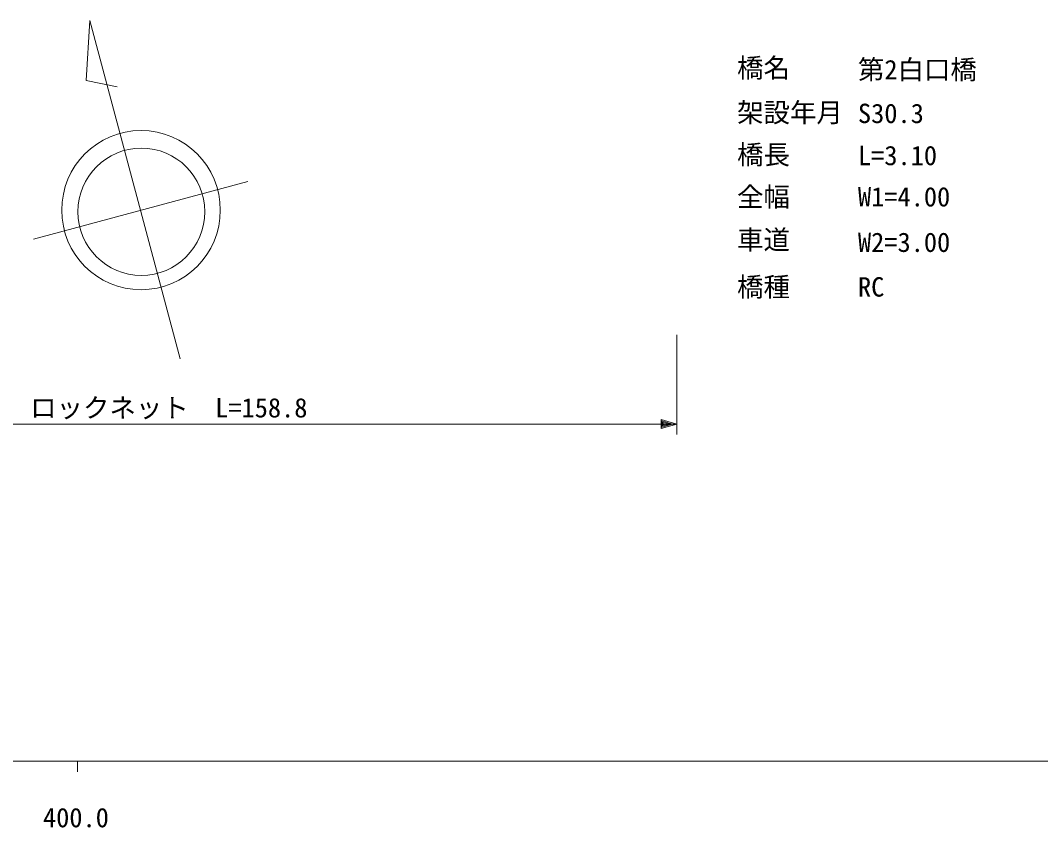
# Model space of a CAD drawing. Units: millimetres, scale not verified. Extents: x 7750 to 680000, y -40250 to 380000.
# Drawn here: x 462593 to 559078, y 198715 to 275080 of the extents above; entities that cross this region are included whole.
import ezdxf
from ezdxf.enums import TextEntityAlignment as Align

# ---------------------------------------------------------------- set-up
doc = ezdxf.new("R2010")
doc.units = ezdxf.units.MM
doc.header["$LTSCALE"] = 1000
for name, color, linetype, lineweight in [('M-BMK-SRVR', 3, 'Continuous', 13), ('M-STR-HTXT', 7, 'Continuous', 13), ('M-TTL-BAND', 7, 'Continuous', 13)]:
    doc.layers.add(name, color=color, linetype=linetype, lineweight=lineweight)
doc.styles.add('ＭＳ ゴシック', font='')
doc.styles.get('ＭＳ ゴシック').set_extended_font_data('MS Gothic')

msp = doc.modelspace()

# ---------------------------------------------------------------- linework, layer by layer
at = {"layer": 'M-BMK-SRVR'}
for p, q in [((469168, 275080), (468814, 269404)), ((477714, 243062), (469168, 275080)), ((468814, 269404), (471752, 268796)), ((463822, 254391), (484102, 259845))]:
    msp.add_line(p, q, dxfattribs=at)
for centre, major_axis in [((474003, 257129), (0, 7527)), ((474035, 256974), (0, 6022))]:
    msp.add_ellipse(centre, major_axis=major_axis, ratio=0.996196, dxfattribs=at)
at = {"layer": 'M-STR-HTXT'}
for p, q in [((524691, 235890), (524691, 245330)), ((412684, 236890), (524691, 236890)), ((523191, 236470), (523191, 237310)), ((523191, 237310), (524691, 236890)), ((524691, 236890), (523191, 236470)), ((523251, 236590), (523251, 237190)), ((523251, 237190), (524271, 236890)), ((524271, 236890), (523251, 236590)), ((523311, 236710), (523311, 237070)), ((523311, 237070), (524031, 236890)), ((524031, 236890), (523311, 236710)), ((523371, 236830), (523371, 236950)), ((523371, 236950), (523671, 236890)), ((523671, 236890), (523371, 236830))]:
    msp.add_line(p, q, dxfattribs=at)
at = {"layer": 'M-TTL-BAND'}
for p, q in [((40000, 205000), (579000, 205000)), ((468000, 205000), (468000, 204000))]:
    msp.add_line(p, q, dxfattribs=at)

# ---------------------------------------------------------------- texts
at = {"layer": 'M-STR-HTXT', "style": 'ＭＳ ゴシック'}
for s, p in [('橋名', (530373, 269119)), ('第2白口橋', (541804, 268960)), ('架設年月', (530373, 264896)), ('S30.3', (541804, 264816)), ('橋長', (530373, 260912)), ('L=3.10', (541804, 260832)), ('全幅', (530373, 256927)), ('W1=4.00', (541804, 256927)), ('車道', (530373, 252864)), ('W2=3.00', (541804, 252625)), ('橋種', (530373, 248401)), ('RC', (541804, 248401)), ('ロックネット\u3000L=158.8', (463512, 236968))]:
    msp.add_text(s, height=1833, dxfattribs=at).set_placement(p, align=Align.BOTTOM_LEFT)
at = {"layer": 'M-TTL-BAND', "style": 'ＭＳ ゴシック'}
msp.add_text('400.0', height=1833, dxfattribs=at).set_placement((467844, 198195), align=Align.BOTTOM_CENTER)

doc.saveas('drawing.dxf')
